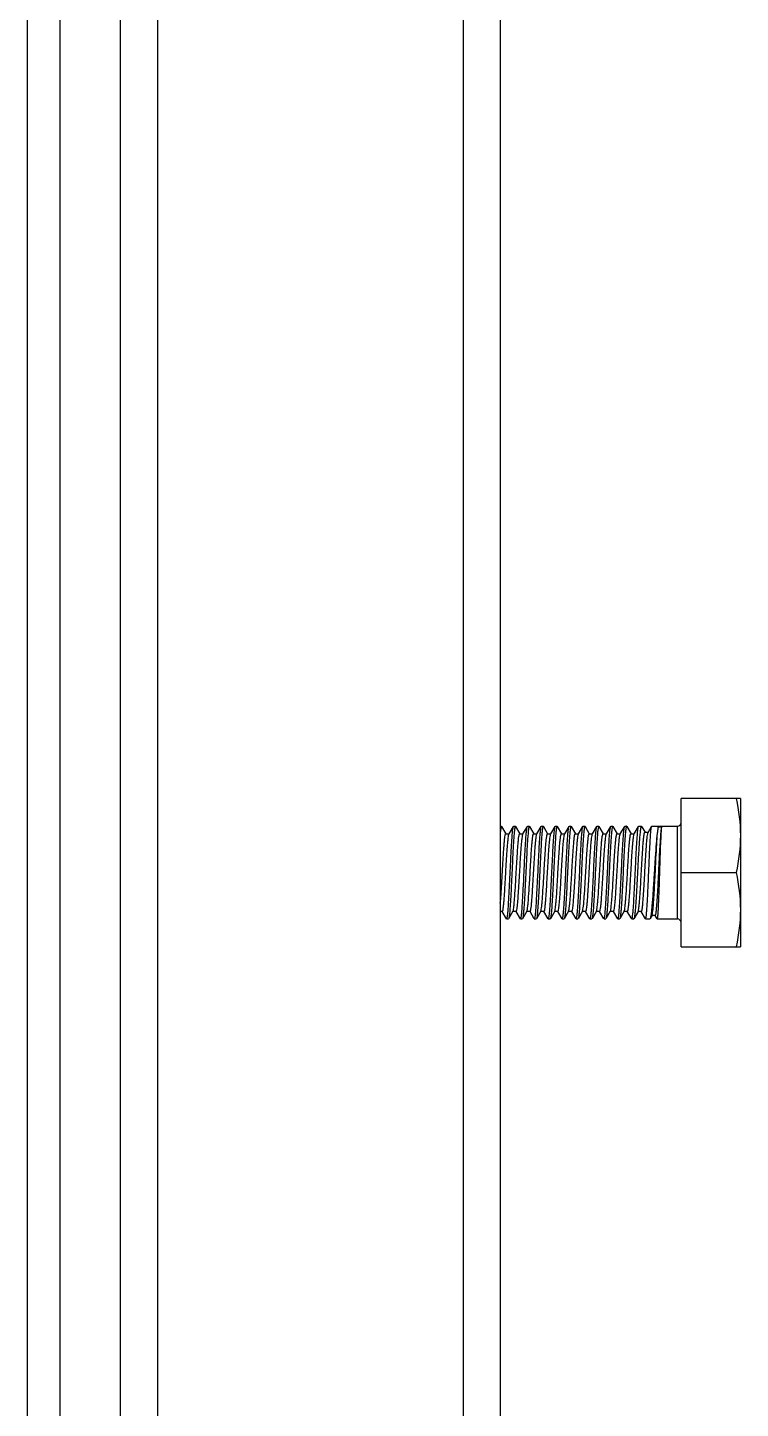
# Model space of a CAD drawing. Extents: x 4995099 to 5303443, y 4627657 to 4889583.
# Drawn here: x 5061699 to 5062485, y 4738282 to 4739805 of the extents above; entities that cross this region are included whole.
import ezdxf

# ---------------------------------------------------------------- set-up
doc = ezdxf.new("R2010")
doc.units = 0
doc.header["$LTSCALE"] = 1000
doc.header["$MEASUREMENT"] = 0
doc.layers.get('0').update_dxf_attribs({"color": 4, "linetype": 'CONTINUOUS'})

msp = doc.modelspace()

# ---------------------------------------------------------------- linework, layer by layer
for p, q in [((5061699.3, 4737302.9), (5061699.3, 4740730.5)), ((5061735.1, 4737750.5), (5061735.1, 4740579.4)), ((5061801.5, 4740388.3), (5061801.5, 4736994.7)), ((5061842.4, 4740388.3), (5061842.4, 4736994.7)), ((5062179.7, 4740388.3), (5062179.7, 4736994.7)), ((5062220.6, 4740388.3), (5062220.6, 4736994.7)), ((5062485.4, 4738954.7), (5062420, 4738954.7)), ((5062420, 4738791.1), (5062420, 4738954.7)), ((5062485.4, 4738954.7), (5062485.4, 4738791.1)), ((5062220.6, 4738924), (5062221.9, 4738924)), ((5062222.1, 4738923.9), (5062221.9, 4738924)), ((5062222.1, 4738923.9), (5062226.8, 4738915.8)), ((5062226.7, 4738915.8), (5062230.4, 4738915.8)), ((5062230.3, 4738915.5), (5062235.1, 4738923.9)), ((5062235.1, 4738923.9), (5062235.3, 4738924)), ((5062235.3, 4738924), (5062237.2, 4738924)), ((5062237.4, 4738923.9), (5062237.2, 4738924)), ((5062237.4, 4738923.9), (5062242.1, 4738915.8)), ((5062242, 4738915.8), (5062245.7, 4738915.8)), ((5062245.6, 4738915.5), (5062250.5, 4738923.9)), ((5062250.5, 4738923.9), (5062250.7, 4738924)), ((5062250.7, 4738924), (5062252.6, 4738924)), ((5062252.8, 4738923.9), (5062252.6, 4738924)), ((5062252.8, 4738923.9), (5062257.5, 4738915.8)), ((5062257.4, 4738915.8), (5062261.1, 4738915.8)), ((5062260.9, 4738915.5), (5062265.8, 4738923.9)), ((5062265.8, 4738923.9), (5062266, 4738924)), ((5062266, 4738924), (5062267.9, 4738924)), ((5062268.1, 4738923.9), (5062267.9, 4738924)), ((5062268.1, 4738923.9), (5062272.8, 4738915.8)), ((5062272.7, 4738915.8), (5062276.4, 4738915.8)), ((5062276.3, 4738915.5), (5062281.1, 4738923.9)), ((5062281.1, 4738923.9), (5062281.3, 4738924)), ((5062281.3, 4738924), (5062283.2, 4738924)), ((5062283.4, 4738923.9), (5062283.2, 4738924)), ((5062283.4, 4738923.9), (5062288.1, 4738915.8)), ((5062288, 4738915.8), (5062291.7, 4738915.8)), ((5062291.6, 4738915.5), (5062296.5, 4738923.9)), ((5062296.5, 4738923.9), (5062296.7, 4738924)), ((5062296.7, 4738924), (5062298.6, 4738924)), ((5062298.8, 4738923.9), (5062303.5, 4738915.8)), ((5062303.4, 4738915.8), (5062307.1, 4738915.8)), ((5062306.9, 4738915.5), (5062311.8, 4738923.9)), ((5062311.8, 4738923.9), (5062312, 4738924)), ((5062312, 4738924), (5062313.9, 4738924)), ((5062314.1, 4738923.9), (5062313.9, 4738924)), ((5062314.1, 4738923.9), (5062318.8, 4738915.8)), ((5062318.7, 4738915.8), (5062322.4, 4738915.8)), ((5062322.3, 4738915.5), (5062327.1, 4738923.9)), ((5062327.1, 4738923.9), (5062327.3, 4738924)), ((5062327.3, 4738924), (5062329.2, 4738924)), ((5062329.4, 4738923.9), (5062329.2, 4738924)), ((5062329.4, 4738923.9), (5062334.1, 4738915.8)), ((5062334, 4738915.8), (5062337.7, 4738915.8)), ((5062337.6, 4738915.5), (5062342.5, 4738923.9)), ((5062342.5, 4738923.9), (5062342.7, 4738924)), ((5062342.7, 4738924), (5062344.6, 4738924)), ((5062344.8, 4738923.9), (5062344.6, 4738924)), ((5062344.8, 4738923.9), (5062349.5, 4738915.8)), ((5062349.4, 4738915.8), (5062353.1, 4738915.8)), ((5062352.9, 4738915.5), (5062357.8, 4738923.9)), ((5062357.8, 4738923.9), (5062358, 4738924)), ((5062358, 4738924), (5062359.9, 4738924)), ((5062360.1, 4738923.9), (5062364.8, 4738915.8)), ((5062364.7, 4738915.8), (5062368.4, 4738915.8)), ((5062368.3, 4738915.5), (5062373.1, 4738923.9)), ((5062373.1, 4738923.9), (5062373.3, 4738924)), ((5062373.3, 4738924), (5062376.2, 4738924)), ((5062376.5, 4738923.8), (5062376.2, 4738924)), ((5062376.5, 4738923.8), (5062380.2, 4738917.5)), ((5062380.1, 4738917.5), (5062383.8, 4738917.5)), ((5062383.7, 4738917.3), (5062387.5, 4738923.9)), ((5062387.5, 4738923.9), (5062387.7, 4738924)), ((5062387.7, 4738924), (5062415.9, 4738924)), ((5062398.7, 4738922.9), (5062394.8, 4738922.9)), ((5062415.9, 4738821.8), (5062415.9, 4738924)), ((5062420, 4738872.9), (5062480.8, 4738872.9)), ((5062222.9, 4738830.1), (5062220.6, 4738830.1)), ((5062227.5, 4738822), (5062222.7, 4738830.1)), ((5062227.5, 4738822), (5062227.7, 4738821.8)), ((5062227.7, 4738821.8), (5062229.6, 4738821.8)), ((5062229.8, 4738822), (5062229.6, 4738821.8)), ((5062234.6, 4738830.3), (5062229.8, 4738822)), ((5062238.2, 4738830.1), (5062234.5, 4738830.1)), ((5062234.6, 4738830.3), (5062234.7, 4738830.6)), ((5062242.8, 4738822), (5062238.1, 4738830.1)), ((5062242.8, 4738822), (5062243, 4738821.8)), ((5062243, 4738821.8), (5062244.9, 4738821.8)), ((5062245.1, 4738822), (5062244.9, 4738821.8)), ((5062249.9, 4738830.3), (5062245.1, 4738822)), ((5062253.5, 4738830.1), (5062249.8, 4738830.1)), ((5062249.9, 4738830.3), (5062250.1, 4738830.6)), ((5062258.1, 4738822), (5062253.4, 4738830.1)), ((5062258.1, 4738822), (5062258.3, 4738821.8)), ((5062258.3, 4738821.8), (5062260.2, 4738821.8)), ((5062260.4, 4738822), (5062260.2, 4738821.8)), ((5062265.3, 4738830.3), (5062260.4, 4738822)), ((5062268.9, 4738830.1), (5062265.1, 4738830.1)), ((5062265.3, 4738830.3), (5062265.4, 4738830.6)), ((5062273.5, 4738822), (5062268.7, 4738830.1)), ((5062273.5, 4738822), (5062273.7, 4738821.8)), ((5062273.7, 4738821.8), (5062275.6, 4738821.8)), ((5062275.8, 4738822), (5062275.6, 4738821.8)), ((5062280.6, 4738830.3), (5062275.8, 4738822)), ((5062284.2, 4738830.1), (5062280.5, 4738830.1)), ((5062280.6, 4738830.3), (5062280.7, 4738830.5)), ((5062288.8, 4738822), (5062284.1, 4738830.1)), ((5062288.8, 4738822), (5062289, 4738821.8)), ((5062289, 4738821.8), (5062290.9, 4738821.8)), ((5062291.1, 4738822), (5062290.9, 4738821.8)), ((5062295.9, 4738830.3), (5062291.1, 4738822)), ((5062299.5, 4738830.1), (5062295.8, 4738830.1)), ((5062295.9, 4738830.3), (5062296, 4738830.5)), ((5062304.1, 4738822), (5062299.4, 4738830.1)), ((5062304.1, 4738822), (5062304.3, 4738821.8)), ((5062304.3, 4738821.8), (5062306.2, 4738821.8)), ((5062306.4, 4738822), (5062306.2, 4738821.8)), ((5062311.3, 4738830.3), (5062306.4, 4738822)), ((5062314.9, 4738830.1), (5062311.1, 4738830.1)), ((5062319.5, 4738822), (5062314.7, 4738830.1)), ((5062319.5, 4738822), (5062319.7, 4738821.8)), ((5062319.7, 4738821.8), (5062321.6, 4738821.8)), ((5062326.6, 4738830.3), (5062321.8, 4738822)), ((5062330.2, 4738830.1), (5062326.5, 4738830.1)), ((5062326.6, 4738830.3), (5062326.7, 4738830.5)), ((5062334.8, 4738822), (5062330.1, 4738830.1)), ((5062335, 4738821.8), (5062336.9, 4738821.8)), ((5062337.1, 4738822), (5062336.9, 4738821.8)), ((5062341.9, 4738830.3), (5062337.1, 4738822)), ((5062345.5, 4738830.1), (5062341.8, 4738830.1)), ((5062341.9, 4738830.3), (5062342, 4738830.5)), ((5062350.1, 4738822), (5062345.4, 4738830.1)), ((5062350.1, 4738822), (5062350.3, 4738821.8)), ((5062350.3, 4738821.8), (5062352.2, 4738821.8)), ((5062352.4, 4738822), (5062352.2, 4738821.8)), ((5062357.3, 4738830.3), (5062352.4, 4738822)), ((5062360.9, 4738830.1), (5062357.1, 4738830.1)), ((5062357.3, 4738830.3), (5062357.4, 4738830.5)), ((5062365.5, 4738822), (5062360.7, 4738830.1)), ((5062365.5, 4738822), (5062365.7, 4738821.8)), ((5062365.7, 4738821.8), (5062367.7, 4738821.8)), ((5062368, 4738822), (5062367.7, 4738821.8)), ((5062372.6, 4738830), (5062368, 4738822)), ((5062376.2, 4738829.8), (5062372.5, 4738829.8)), ((5062380.6, 4738822), (5062376.1, 4738829.8)), ((5062380.6, 4738822), (5062380.8, 4738821.8)), ((5062380.8, 4738821.8), (5062385.4, 4738821.8)), ((5062385.8, 4738822.1), (5062385.4, 4738821.8)), ((5062388, 4738825.9), (5062385.8, 4738822.1)), ((5062391.6, 4738825.7), (5062387.8, 4738825.7)), ((5062393.7, 4738821.9), (5062391.5, 4738825.6)), ((5062393.7, 4738821.9), (5062393.8, 4738821.8)), ((5062393.8, 4738821.8), (5062415.9, 4738821.8)), ((5062420, 4738791.1), (5062485.4, 4738791.1))]:
    msp.add_line(p, q)
for centre, start, end in [((5062415.9, 4738928.1), 270, 0), ((5062415.9, 4738817.7), 0, 90)]:
    msp.add_arc(centre, 4.09, start, end)
for points in [[(5062480.8, 4738954.7), (5062483.6, 4738941.3), (5062485.4, 4738927.5), (5062485.4, 4738913.8)], [(5062485.4, 4738913.8), (5062485.4, 4738900.1), (5062483.6, 4738886.3), (5062480.8, 4738872.9)], [(5062480.8, 4738872.9), (5062483.6, 4738859.5), (5062485.4, 4738845.8), (5062485.4, 4738832)], [(5062485.4, 4738832), (5062485.4, 4738818.3), (5062483.6, 4738804.6), (5062480.8, 4738791.1)]]:
    msp.add_open_spline(points, degree=3)
for points, knots in [([(5062221.9, 4738924), (5062221.7, 4738924), (5062221.5, 4738923.2), (5062221.2, 4738922.1), (5062220.9, 4738919.8), (5062220.7, 4738918.2), (5062220.6, 4738917.2)], [0, 0, 0, 0, 0.077049, 0.268055, 0.577055, 1, 1, 1, 1]), ([(5062220.6, 4738839.1), (5062220.9, 4738842.3), (5062221.5, 4738849.4), (5062222.2, 4738861), (5062222.9, 4738873.7), (5062223.6, 4738886.3), (5062224.2, 4738896.3), (5062224.8, 4738903.2), (5062225.1, 4738907.5), (5062225.5, 4738910.9), (5062225.9, 4738913.5), (5062226.2, 4738914.8), (5062226.5, 4738915.8), (5062226.7, 4738915.8)], [0, 0, 0, 0, 0.125273, 0.280526, 0.451, 0.620464, 0.772784, 0.837888, 0.893492, 0.938284, 0.971239, 0.991709, 1, 1, 1, 1]), ([(5062222.9, 4738830.1), (5062223, 4738830.1), (5062223.2, 4738830.4), (5062223.5, 4738831.4), (5062223.9, 4738833.6), (5062224.3, 4738837.3), (5062224.8, 4738842.3), (5062225.2, 4738848.3), (5062225.7, 4738855.3), (5062226.1, 4738862.9), (5062226.7, 4738873.5), (5062227.3, 4738884), (5062227.9, 4738894), (5062228.4, 4738900.6), (5062228.8, 4738906.1), (5062229.3, 4738910.5), (5062229.7, 4738913.5), (5062230, 4738915.1), (5062230.3, 4738915.5)], [0, 0, 0, 0, 0.003516, 0.010771, 0.037949, 0.081609, 0.140308, 0.211978, 0.294061, 0.383613, 0.477416, 0.664254, 0.750571, 0.827952, 0.893624, 0.945254, 0.981055, 1, 1, 1, 1]), ([(5062231.5, 4738872.9), (5062231.8, 4738879.1), (5062232.2, 4738888.1), (5062232.8, 4738899.7), (5062233.3, 4738907.2), (5062233.7, 4738913.4), (5062234.1, 4738918.3), (5062234.6, 4738921.6), (5062234.8, 4738923.4), (5062235.1, 4738923.9)], [0, 0, 0, 0, 0.364023, 0.530311, 0.678342, 0.803036, 0.90014, 0.966414, 1, 1, 1, 1]), ([(5062237.2, 4738924), (5062237.1, 4738924), (5062236.9, 4738923.6), (5062236.7, 4738922.9), (5062236.5, 4738921.7), (5062236.1, 4738919.1), (5062235.7, 4738914.9), (5062235.3, 4738908.6), (5062234.8, 4738901), (5062234.3, 4738892.2), (5062233.9, 4738882.8), (5062233.6, 4738876.2), (5062233.4, 4738872.9)], [0, 0, 0, 0, 0.006679, 0.021742, 0.04591, 0.079126, 0.171519, 0.295578, 0.446611, 0.618856, 0.8057, 1, 1, 1, 1]), ([(5062234.7, 4738830.6), (5062235, 4738831.2), (5062235.3, 4738833), (5062235.7, 4738836.3), (5062236.1, 4738840.8), (5062236.8, 4738849), (5062237.5, 4738860.9), (5062238.2, 4738873.5), (5062238.8, 4738883.9), (5062239.3, 4738891.3), (5062239.7, 4738898.1), (5062240.2, 4738904), (5062240.6, 4738908.8), (5062241, 4738912.3), (5062241.4, 4738914.5), (5062241.7, 4738915.5), (5062241.9, 4738915.8), (5062242, 4738915.8)], [0, 0, 0, 0, 0.023139, 0.062463, 0.116774, 0.184236, 0.348936, 0.533941, 0.62611, 0.713772, 0.793885, 0.863675, 0.920735, 0.963127, 0.989505, 0.996557, 1, 1, 1, 1]), ([(5062238.2, 4738830.1), (5062238.3, 4738830.1), (5062238.5, 4738830.4), (5062238.8, 4738831.4), (5062239.2, 4738833.6), (5062239.6, 4738837.3), (5062240.1, 4738842.3), (5062240.5, 4738848.3), (5062241, 4738855.3), (5062241.4, 4738862.9), (5062242.1, 4738873.5), (5062242.6, 4738884), (5062243.3, 4738894), (5062243.7, 4738900.6), (5062244.2, 4738906.1), (5062244.6, 4738910.5), (5062245.1, 4738913.5), (5062245.3, 4738915.1), (5062245.6, 4738915.5)], [0, 0, 0, 0, 0.003516, 0.010771, 0.037949, 0.081609, 0.140308, 0.211978, 0.294061, 0.383613, 0.477416, 0.664254, 0.750571, 0.827952, 0.893624, 0.945254, 0.981055, 1, 1, 1, 1]), ([(5062246.8, 4738872.9), (5062247.1, 4738879.1), (5062247.5, 4738888.1), (5062248.2, 4738899.7), (5062248.6, 4738907.2), (5062249, 4738913.4), (5062249.4, 4738918.3), (5062249.9, 4738921.6), (5062250.2, 4738923.4), (5062250.5, 4738923.9)], [0, 0, 0, 0, 0.364021, 0.530313, 0.678345, 0.803036, 0.900138, 0.966413, 1, 1, 1, 1]), ([(5062252.6, 4738924), (5062252.5, 4738924), (5062252.2, 4738923.6), (5062252.1, 4738922.9), (5062251.8, 4738921.7), (5062251.5, 4738919.2), (5062251.1, 4738914.9), (5062250.6, 4738908.6), (5062250.1, 4738901), (5062249.7, 4738892.2), (5062249.2, 4738882.8), (5062248.9, 4738876.2), (5062248.7, 4738872.9)], [0, 0, 0, 0, 0.006669, 0.021718, 0.045876, 0.079084, 0.171468, 0.295521, 0.446556, 0.618814, 0.805682, 1, 1, 1, 1]), ([(5062250.1, 4738830.6), (5062250.3, 4738831.2), (5062250.6, 4738832.9), (5062251, 4738836.2), (5062251.5, 4738840.8), (5062252.1, 4738849), (5062252.8, 4738860.9), (5062253.6, 4738873.5), (5062254.1, 4738883.9), (5062254.6, 4738891.3), (5062255, 4738898.1), (5062255.5, 4738903.9), (5062255.9, 4738908.8), (5062256.3, 4738912.3), (5062256.7, 4738914.5), (5062257, 4738915.5), (5062257.3, 4738915.8), (5062257.4, 4738915.8)], [0, 0, 0, 0, 0.023, 0.06221, 0.116433, 0.183837, 0.348506, 0.533571, 0.625793, 0.713517, 0.793694, 0.863545, 0.920659, 0.963092, 0.989496, 0.996554, 1, 1, 1, 1]), ([(5062253.5, 4738830.1), (5062253.6, 4738830.1), (5062253.8, 4738830.4), (5062254.1, 4738831.4), (5062254.6, 4738833.6), (5062255, 4738837.3), (5062255.4, 4738842.3), (5062255.9, 4738848.3), (5062256.3, 4738855.3), (5062256.8, 4738862.9), (5062257.4, 4738873.5), (5062258, 4738884), (5062258.6, 4738894), (5062259.1, 4738900.6), (5062259.5, 4738906.1), (5062259.9, 4738910.5), (5062260.4, 4738913.5), (5062260.7, 4738915.1), (5062260.9, 4738915.5)], [0, 0, 0, 0, 0.003516, 0.010771, 0.037949, 0.081609, 0.140308, 0.211978, 0.294061, 0.383613, 0.477416, 0.664254, 0.750571, 0.827952, 0.893624, 0.945254, 0.981055, 1, 1, 1, 1]), ([(5062262.2, 4738872.9), (5062262.5, 4738879.1), (5062262.9, 4738888.1), (5062263.5, 4738899.7), (5062263.9, 4738907.2), (5062264.4, 4738913.4), (5062264.8, 4738918.3), (5062265.3, 4738921.6), (5062265.5, 4738923.4), (5062265.8, 4738923.9)], [0, 0, 0, 0, 0.364026, 0.530319, 0.678348, 0.803035, 0.900137, 0.966414, 1, 1, 1, 1]), ([(5062267.9, 4738924), (5062267.8, 4738924), (5062267.6, 4738923.6), (5062267.4, 4738922.9), (5062267.1, 4738921.7), (5062266.8, 4738919.1), (5062266.4, 4738914.9), (5062265.9, 4738908.6), (5062265.5, 4738901), (5062265, 4738892.2), (5062264.5, 4738882.8), (5062264.2, 4738876.2), (5062264.1, 4738872.9)], [0, 0, 0, 0, 0.00669, 0.021765, 0.045943, 0.079167, 0.171572, 0.295635, 0.446661, 0.618889, 0.805716, 1, 1, 1, 1]), ([(5062265.4, 4738830.6), (5062265.6, 4738831.2), (5062265.9, 4738832.9), (5062266.4, 4738836.2), (5062266.8, 4738840.8), (5062267.4, 4738848.9), (5062268.2, 4738860.8), (5062268.9, 4738873.4), (5062269.5, 4738883.8), (5062269.9, 4738891.2), (5062270.4, 4738898), (5062270.8, 4738903.9), (5062271.3, 4738908.8), (5062271.7, 4738912.3), (5062272.1, 4738914.5), (5062272.4, 4738915.5), (5062272.6, 4738915.8), (5062272.7, 4738915.8)], [0, 0, 0, 0, 0.022862, 0.061956, 0.116091, 0.183437, 0.348074, 0.5332, 0.625476, 0.713261, 0.793503, 0.863416, 0.920583, 0.963057, 0.989487, 0.996552, 1, 1, 1, 1]), ([(5062268.9, 4738830.1), (5062269, 4738830.1), (5062269.2, 4738830.4), (5062269.5, 4738831.4), (5062269.9, 4738833.6), (5062270.3, 4738837.3), (5062270.8, 4738842.3), (5062271.2, 4738848.3), (5062271.7, 4738855.3), (5062272.1, 4738862.9), (5062272.7, 4738873.5), (5062273.3, 4738884), (5062273.9, 4738894), (5062274.4, 4738900.6), (5062274.8, 4738906.1), (5062275.3, 4738910.5), (5062275.7, 4738913.5), (5062276, 4738915.1), (5062276.3, 4738915.5)], [0, 0, 0, 0, 0.003516, 0.010771, 0.037949, 0.081609, 0.140308, 0.211978, 0.294061, 0.383613, 0.477416, 0.664254, 0.750571, 0.827952, 0.893624, 0.945254, 0.981055, 1, 1, 1, 1]), ([(5062277.5, 4738872.9), (5062277.8, 4738879.1), (5062278.2, 4738888.1), (5062278.8, 4738899.7), (5062279.3, 4738907.2), (5062279.7, 4738913.4), (5062280.1, 4738918.3), (5062280.6, 4738921.6), (5062280.8, 4738923.4), (5062281.1, 4738923.9)], [0, 0, 0, 0, 0.364024, 0.530311, 0.678342, 0.803035, 0.900139, 0.966414, 1, 1, 1, 1]), ([(5062283.2, 4738924), (5062283.1, 4738924), (5062282.9, 4738923.6), (5062282.7, 4738922.9), (5062282.5, 4738921.7), (5062282.1, 4738919.1), (5062281.7, 4738914.9), (5062281.3, 4738908.6), (5062280.8, 4738901), (5062280.3, 4738892.2), (5062279.9, 4738882.8), (5062279.6, 4738876.2), (5062279.4, 4738872.9)], [0, 0, 0, 0, 0.006677, 0.021735, 0.045901, 0.079116, 0.171512, 0.295573, 0.4466, 0.618843, 0.805694, 1, 1, 1, 1]), ([(5062280.7, 4738830.5), (5062280.9, 4738831.1), (5062281.3, 4738832.9), (5062281.7, 4738836.2), (5062282.1, 4738840.7), (5062282.8, 4738848.9), (5062283.5, 4738860.8), (5062284.2, 4738873.4), (5062284.8, 4738883.8), (5062285.3, 4738891.2), (5062285.7, 4738898), (5062286.1, 4738903.9), (5062286.6, 4738908.8), (5062287, 4738912.3), (5062287.4, 4738914.5), (5062287.7, 4738915.5), (5062287.9, 4738915.8), (5062288, 4738915.8)], [0, 0, 0, 0, 0.022723, 0.061701, 0.115749, 0.183037, 0.347642, 0.532829, 0.625158, 0.713005, 0.793312, 0.863286, 0.920506, 0.963022, 0.989478, 0.99655, 1, 1, 1, 1]), ([(5062284.2, 4738830.1), (5062284.3, 4738830.1), (5062284.5, 4738830.4), (5062284.8, 4738831.4), (5062285.2, 4738833.6), (5062285.6, 4738837.3), (5062286.1, 4738842.3), (5062286.5, 4738848.3), (5062287, 4738855.3), (5062287.4, 4738862.9), (5062288.1, 4738873.5), (5062288.6, 4738884), (5062289.3, 4738894), (5062289.7, 4738900.6), (5062290.2, 4738906.1), (5062290.6, 4738910.5), (5062291.1, 4738913.5), (5062291.3, 4738915.1), (5062291.6, 4738915.5)], [0, 0, 0, 0, 0.003516, 0.010771, 0.037949, 0.081609, 0.140308, 0.211978, 0.294061, 0.383613, 0.477416, 0.664254, 0.750571, 0.827952, 0.893624, 0.945254, 0.981055, 1, 1, 1, 1]), ([(5062292.8, 4738872.9), (5062293.1, 4738879.1), (5062293.5, 4738888.1), (5062294.2, 4738899.7), (5062294.6, 4738907.2), (5062295, 4738913.4), (5062295.4, 4738918.3), (5062295.9, 4738921.6), (5062296.2, 4738923.4), (5062296.5, 4738923.9)], [0, 0, 0, 0, 0.364026, 0.530313, 0.678337, 0.803029, 0.900137, 0.966414, 1, 1, 1, 1]), ([(5062298.6, 4738924), (5062298.5, 4738924), (5062298.2, 4738923.6), (5062298.1, 4738922.9), (5062297.8, 4738921.7), (5062297.5, 4738919.1), (5062297.1, 4738914.9), (5062296.6, 4738908.6), (5062296.1, 4738901), (5062295.7, 4738892.2), (5062295.2, 4738882.8), (5062294.9, 4738876.2), (5062294.7, 4738872.9)], [0, 0, 0, 0, 0.006697, 0.021777, 0.045962, 0.079191, 0.171605, 0.29567, 0.44669, 0.618909, 0.805726, 1, 1, 1, 1]), ([(5062296, 4738830.5), (5062296.3, 4738831.1), (5062296.6, 4738832.9), (5062297, 4738836.1), (5062297.5, 4738840.7), (5062298.1, 4738848.8), (5062298.8, 4738860.7), (5062299.5, 4738873.3), (5062300.1, 4738883.8), (5062300.6, 4738891.2), (5062301, 4738898), (5062301.5, 4738903.9), (5062301.9, 4738908.8), (5062302.3, 4738912.3), (5062302.7, 4738914.5), (5062303, 4738915.5), (5062303.3, 4738915.8), (5062303.4, 4738915.8)], [0, 0, 0, 0, 0.022584, 0.061447, 0.115407, 0.182636, 0.34721, 0.532457, 0.62484, 0.712749, 0.79312, 0.863155, 0.920429, 0.962986, 0.989469, 0.996548, 1, 1, 1, 1]), ([(5062298.8, 4738923.9), (5062298.7, 4738923.9), (5062298.7, 4738924), (5062298.6, 4738924), (5062298.6, 4738924)], [0, 0, 0, 0, 0.600612, 1, 1, 1, 1]), ([(5062299.5, 4738830.1), (5062299.6, 4738830.1), (5062299.8, 4738830.4), (5062300.1, 4738831.4), (5062300.6, 4738833.6), (5062301, 4738837.3), (5062301.4, 4738842.3), (5062301.9, 4738848.3), (5062302.3, 4738855.3), (5062302.8, 4738862.9), (5062303.4, 4738873.5), (5062304, 4738884), (5062304.6, 4738894), (5062305.1, 4738900.6), (5062305.5, 4738906.1), (5062305.9, 4738910.5), (5062306.4, 4738913.5), (5062306.7, 4738915.1), (5062306.9, 4738915.5)], [0, 0, 0, 0, 0.003516, 0.010772, 0.037949, 0.081609, 0.140308, 0.211978, 0.294061, 0.383612, 0.477416, 0.664254, 0.750571, 0.827952, 0.893624, 0.945254, 0.981055, 1, 1, 1, 1]), ([(5062308.2, 4738872.9), (5062308.4, 4738879.1), (5062308.9, 4738888.1), (5062309.5, 4738899.7), (5062309.9, 4738907.2), (5062310.4, 4738913.4), (5062310.8, 4738918.3), (5062311.2, 4738921.6), (5062311.5, 4738923.4), (5062311.8, 4738923.9)], [0, 0, 0, 0, 0.364026, 0.530312, 0.67834, 0.803034, 0.90014, 0.966415, 1, 1, 1, 1]), ([(5062313.9, 4738924), (5062313.8, 4738924), (5062313.6, 4738923.6), (5062313.4, 4738922.9), (5062313.1, 4738921.7), (5062312.8, 4738919.1), (5062312.4, 4738914.9), (5062311.9, 4738908.6), (5062311.5, 4738901), (5062311, 4738892.2), (5062310.5, 4738882.8), (5062310.2, 4738876.2), (5062310.1, 4738872.9)], [0, 0, 0, 0, 0.006686, 0.021757, 0.045931, 0.079152, 0.171553, 0.295615, 0.446644, 0.618879, 0.805711, 1, 1, 1, 1]), ([(5062311.4, 4738830.5), (5062311.6, 4738831.1), (5062311.9, 4738832.9), (5062312.4, 4738836.1), (5062312.8, 4738840.7), (5062313.4, 4738848.8), (5062314.2, 4738860.7), (5062314.9, 4738873.3), (5062315.5, 4738883.7), (5062315.9, 4738891.2), (5062316.4, 4738898), (5062316.8, 4738903.9), (5062317.3, 4738908.7), (5062317.7, 4738912.3), (5062318.1, 4738914.5), (5062318.4, 4738915.5), (5062318.6, 4738915.8), (5062318.7, 4738915.8)], [0, 0, 0, 0, 0.022445, 0.061192, 0.115065, 0.182235, 0.346776, 0.532084, 0.624521, 0.712492, 0.792928, 0.863025, 0.920353, 0.962951, 0.98946, 0.996545, 1, 1, 1, 1]), ([(5062314.9, 4738830.1), (5062315, 4738830.1), (5062315.2, 4738830.4), (5062315.5, 4738831.4), (5062315.9, 4738833.6), (5062316.3, 4738837.3), (5062316.8, 4738842.3), (5062317.2, 4738848.3), (5062317.7, 4738855.3), (5062318.1, 4738862.9), (5062318.7, 4738873.5), (5062319.3, 4738884), (5062319.9, 4738894), (5062320.4, 4738900.6), (5062320.8, 4738906.1), (5062321.3, 4738910.5), (5062321.7, 4738913.5), (5062322, 4738915.1), (5062322.3, 4738915.5)], [0, 0, 0, 0, 0.003516, 0.010772, 0.037949, 0.081609, 0.140308, 0.211978, 0.294061, 0.383612, 0.477416, 0.664253, 0.750571, 0.827952, 0.893624, 0.945254, 0.981055, 1, 1, 1, 1]), ([(5062323.5, 4738872.9), (5062323.8, 4738879.1), (5062324.2, 4738888.1), (5062324.8, 4738899.7), (5062325.3, 4738907.2), (5062325.7, 4738913.4), (5062326.1, 4738918.3), (5062326.6, 4738921.6), (5062326.8, 4738923.4), (5062327.1, 4738923.9)], [0, 0, 0, 0, 0.364021, 0.530311, 0.678343, 0.803036, 0.90014, 0.966414, 1, 1, 1, 1]), ([(5062329.2, 4738924), (5062329.1, 4738924), (5062328.9, 4738923.6), (5062328.7, 4738922.9), (5062328.5, 4738921.7), (5062328.1, 4738919.1), (5062327.7, 4738914.9), (5062327.3, 4738908.6), (5062326.8, 4738901), (5062326.3, 4738892.2), (5062325.9, 4738882.8), (5062325.6, 4738876.2), (5062325.4, 4738872.9)], [0, 0, 0, 0, 0.006676, 0.021736, 0.045901, 0.079115, 0.171505, 0.295563, 0.446596, 0.618846, 0.805696, 1, 1, 1, 1]), ([(5062326.7, 4738830.5), (5062326.9, 4738831.1), (5062327.2, 4738832.8), (5062327.7, 4738836.1), (5062328.1, 4738840.6), (5062328.8, 4738848.7), (5062329.5, 4738860.6), (5062330.2, 4738873.3), (5062330.8, 4738883.7), (5062331.3, 4738891.1), (5062331.7, 4738898), (5062332.1, 4738903.9), (5062332.6, 4738908.7), (5062333, 4738912.3), (5062333.4, 4738914.5), (5062333.7, 4738915.5), (5062333.9, 4738915.8), (5062334, 4738915.8)], [0, 0, 0, 0, 0.022306, 0.060937, 0.114721, 0.181834, 0.346342, 0.531711, 0.624202, 0.712235, 0.792736, 0.862894, 0.920276, 0.962916, 0.98945, 0.996543, 1, 1, 1, 1]), ([(5062330.2, 4738830.1), (5062330.3, 4738830.1), (5062330.5, 4738830.4), (5062330.8, 4738831.4), (5062331.2, 4738833.6), (5062331.6, 4738837.3), (5062332.1, 4738842.3), (5062332.5, 4738848.3), (5062333, 4738855.3), (5062333.4, 4738862.9), (5062334.1, 4738873.5), (5062334.6, 4738884), (5062335.3, 4738894), (5062335.7, 4738900.6), (5062336.2, 4738906.1), (5062336.6, 4738910.5), (5062337.1, 4738913.5), (5062337.3, 4738915.1), (5062337.6, 4738915.5)], [0, 0, 0, 0, 0.003515, 0.010772, 0.037949, 0.081609, 0.140308, 0.211978, 0.294061, 0.383612, 0.477415, 0.664253, 0.750571, 0.827952, 0.893624, 0.945254, 0.981055, 1, 1, 1, 1]), ([(5062338.8, 4738872.9), (5062339.1, 4738879.1), (5062339.5, 4738888.1), (5062340.2, 4738899.7), (5062340.6, 4738907.2), (5062341, 4738913.4), (5062341.4, 4738918.3), (5062341.9, 4738921.6), (5062342.2, 4738923.4), (5062342.5, 4738923.9)], [0, 0, 0, 0, 0.364021, 0.530314, 0.678346, 0.803036, 0.900137, 0.966413, 1, 1, 1, 1]), ([(5062344.6, 4738924), (5062344.5, 4738924), (5062344.2, 4738923.6), (5062344.1, 4738922.9), (5062343.8, 4738921.7), (5062343.5, 4738919.2), (5062343.1, 4738914.9), (5062342.6, 4738908.6), (5062342.1, 4738901), (5062341.7, 4738892.2), (5062341.2, 4738882.8), (5062340.9, 4738876.2), (5062340.7, 4738872.9)], [0, 0, 0, 0, 0.006669, 0.021718, 0.045876, 0.079084, 0.171468, 0.295522, 0.446557, 0.618815, 0.805682, 1, 1, 1, 1]), ([(5062342, 4738830.5), (5062342.3, 4738831.1), (5062342.6, 4738832.8), (5062343, 4738836), (5062343.4, 4738840.6), (5062344.1, 4738848.7), (5062344.8, 4738860.6), (5062345.5, 4738873.2), (5062346.1, 4738883.7), (5062346.6, 4738891.1), (5062347, 4738897.9), (5062347.5, 4738903.9), (5062347.9, 4738908.7), (5062348.3, 4738912.3), (5062348.7, 4738914.5), (5062349, 4738915.5), (5062349.3, 4738915.8), (5062349.4, 4738915.8)], [0, 0, 0, 0, 0.022167, 0.060682, 0.114378, 0.181432, 0.345908, 0.531337, 0.623882, 0.711978, 0.792543, 0.862763, 0.920199, 0.962881, 0.989441, 0.996541, 1, 1, 1, 1]), ([(5062345.5, 4738830.1), (5062345.6, 4738830.1), (5062345.8, 4738830.4), (5062346.1, 4738831.4), (5062346.6, 4738833.6), (5062347, 4738837.3), (5062347.4, 4738842.3), (5062347.9, 4738848.3), (5062348.3, 4738855.3), (5062348.8, 4738862.9), (5062349.4, 4738873.5), (5062350, 4738884), (5062350.6, 4738894), (5062351.1, 4738900.6), (5062351.5, 4738906.1), (5062351.9, 4738910.5), (5062352.4, 4738913.5), (5062352.7, 4738915.1), (5062352.9, 4738915.5)], [0, 0, 0, 0, 0.003515, 0.010772, 0.037949, 0.081609, 0.140308, 0.211978, 0.294061, 0.383612, 0.477415, 0.664253, 0.750571, 0.827952, 0.893624, 0.945254, 0.981055, 1, 1, 1, 1]), ([(5062354.2, 4738872.9), (5062354.4, 4738879.1), (5062354.9, 4738888.1), (5062355.5, 4738899.7), (5062355.9, 4738907.2), (5062356.4, 4738913.4), (5062356.8, 4738918.3), (5062357.2, 4738921.6), (5062357.5, 4738923.4), (5062357.8, 4738923.9)], [0, 0, 0, 0, 0.364026, 0.530319, 0.678348, 0.803035, 0.900137, 0.966414, 1, 1, 1, 1]), ([(5062359.9, 4738924), (5062359.8, 4738924), (5062359.6, 4738923.6), (5062359.4, 4738922.9), (5062359.1, 4738921.7), (5062358.8, 4738919.1), (5062358.4, 4738914.9), (5062357.9, 4738908.6), (5062357.5, 4738901), (5062357, 4738892.2), (5062356.5, 4738882.8), (5062356.2, 4738876.2), (5062356.1, 4738872.9)], [0, 0, 0, 0, 0.006688, 0.021753, 0.045929, 0.079148, 0.171548, 0.29561, 0.446639, 0.618873, 0.805706, 1, 1, 1, 1]), ([(5062357.4, 4738830.5), (5062357.6, 4738831.1), (5062357.9, 4738832.8), (5062358.3, 4738836), (5062358.8, 4738840.5), (5062359.4, 4738848.7), (5062360.2, 4738860.6), (5062360.9, 4738873.2), (5062361.5, 4738883.6), (5062361.9, 4738891.1), (5062362.4, 4738897.9), (5062362.8, 4738903.9), (5062363.3, 4738908.7), (5062363.7, 4738912.3), (5062364.1, 4738914.5), (5062364.4, 4738915.5), (5062364.6, 4738915.8), (5062364.7, 4738915.8)], [0, 0, 0, 0, 0.022028, 0.060426, 0.114034, 0.181029, 0.345472, 0.530963, 0.623561, 0.71172, 0.79235, 0.862632, 0.920122, 0.962845, 0.989432, 0.996538, 1, 1, 1, 1]), ([(5062360.1, 4738923.9), (5062360.1, 4738923.9), (5062360, 4738924), (5062359.9, 4738924), (5062359.9, 4738924)], [0, 0, 0, 0, 0.600476, 1, 1, 1, 1]), ([(5062360.9, 4738830.1), (5062361, 4738830.1), (5062361.2, 4738830.4), (5062361.5, 4738831.4), (5062361.9, 4738833.6), (5062362.3, 4738837.3), (5062362.8, 4738842.3), (5062363.2, 4738848.3), (5062363.7, 4738855.3), (5062364.1, 4738862.9), (5062364.7, 4738873.5), (5062365.3, 4738884), (5062365.9, 4738894), (5062366.4, 4738900.6), (5062366.8, 4738906.1), (5062367.3, 4738910.5), (5062367.7, 4738913.5), (5062368, 4738915.1), (5062368.3, 4738915.5)], [0, 0, 0, 0, 0.003515, 0.010772, 0.037949, 0.081609, 0.140308, 0.211978, 0.294061, 0.383612, 0.477415, 0.664253, 0.750571, 0.827952, 0.893624, 0.945254, 0.981055, 1, 1, 1, 1]), ([(5062369.5, 4738872.9), (5062369.8, 4738879.1), (5062370.2, 4738888.1), (5062370.8, 4738899.7), (5062371.3, 4738907.2), (5062371.7, 4738913.4), (5062372.1, 4738918.3), (5062372.6, 4738921.6), (5062372.8, 4738923.4), (5062373.1, 4738923.9)], [0, 0, 0, 0, 0.364024, 0.530312, 0.678343, 0.803036, 0.90014, 0.966414, 1, 1, 1, 1]), ([(5062376.2, 4738924), (5062376.1, 4738924), (5062375.8, 4738923.6), (5062375.6, 4738922.9), (5062375.3, 4738921.7), (5062375, 4738919.1), (5062374.5, 4738914.9), (5062374, 4738908.6), (5062373.5, 4738901), (5062372.9, 4738892.2), (5062372.4, 4738882.8), (5062372.1, 4738876.2), (5062371.9, 4738872.9)], [0, 0, 0, 0, 0.007187, 0.022465, 0.046744, 0.080015, 0.172417, 0.296393, 0.447275, 0.619318, 0.805937, 1, 1, 1, 1]), ([(5062372.6, 4738830), (5062372.9, 4738830.5), (5062373.2, 4738832.1), (5062373.6, 4738835.2), (5062374.1, 4738839.7), (5062374.5, 4738845.5), (5062375, 4738852.2), (5062375.6, 4738862.5), (5062376.2, 4738873.3), (5062376.8, 4738884.1), (5062377.3, 4738891.9), (5062377.7, 4738899), (5062378.2, 4738905.1), (5062378.6, 4738910.2), (5062379, 4738913.9), (5062379.4, 4738916.2), (5062379.7, 4738917.2), (5062380, 4738917.5), (5062380.1, 4738917.5)], [0, 0, 0, 0, 0.019036, 0.055162, 0.107284, 0.173532, 0.25149, 0.338305, 0.525651, 0.619397, 0.708683, 0.790327, 0.861445, 0.919555, 0.962678, 0.989457, 0.996584, 1, 1, 1, 1]), ([(5062376.2, 4738829.8), (5062376.3, 4738829.8), (5062376.5, 4738830.1), (5062376.8, 4738831.1), (5062377.3, 4738833.5), (5062377.7, 4738837.3), (5062378.1, 4738842.4), (5062378.6, 4738848.7), (5062379, 4738855.9), (5062379.5, 4738863.7), (5062380.1, 4738874.5), (5062380.7, 4738885.3), (5062381.3, 4738895.5), (5062381.8, 4738902.2), (5062382.2, 4738907.8), (5062382.6, 4738912.2), (5062383.1, 4738915.2), (5062383.4, 4738916.8), (5062383.7, 4738917.3)], [0, 0, 0, 0, 0.003526, 0.010871, 0.03842, 0.082642, 0.142013, 0.214376, 0.297085, 0.387117, 0.481196, 0.667858, 0.753739, 0.830507, 0.895467, 0.946372, 0.98153, 1, 1, 1, 1]), ([(5062384.3, 4738872.9), (5062384.6, 4738879.2), (5062385, 4738888.3), (5062385.5, 4738899.9), (5062385.9, 4738907.4), (5062386.3, 4738913.7), (5062386.6, 4738918.5), (5062387.1, 4738921.8), (5062387.2, 4738923.4), (5062387.5, 4738923.9)], [0, 0, 0, 0, 0.366748, 0.534004, 0.682559, 0.80722, 0.903651, 0.968552, 1, 1, 1, 1]), ([(5062388, 4738825.9), (5062388.2, 4738826.3), (5062388.5, 4738827.9), (5062388.9, 4738830.9), (5062389.3, 4738835.3), (5062389.8, 4738841), (5062390.2, 4738847.6), (5062390.8, 4738858), (5062391.5, 4738871.8), (5062392.3, 4738888.2), (5062393, 4738903), (5062393.9, 4738914.3), (5062394.4, 4738920.6), (5062394.8, 4738922.9)], [0, 0, 0, 0, 0.016498, 0.048153, 0.094091, 0.152829, 0.222461, 0.300749, 0.473185, 0.64885, 0.806645, 0.928205, 1, 1, 1, 1]), ([(5062394.8, 4738922.9), (5062394.6, 4738922), (5062394.2, 4738919.9), (5062393.3, 4738913.9), (5062392.4, 4738903.8), (5062391.4, 4738889.3), (5062390.7, 4738878.6), (5062390.4, 4738872.9)], [0, 0, 0, 0, 0.052104, 0.130854, 0.359409, 0.660459, 1, 1, 1, 1]), ([(5062391.6, 4738825.7), (5062391.7, 4738825.7), (5062391.9, 4738826), (5062392.1, 4738826.6), (5062392.3, 4738827.7), (5062392.6, 4738829.8), (5062393, 4738833.4), (5062393.4, 4738838.8), (5062393.9, 4738845.3), (5062394.3, 4738852.8), (5062394.8, 4738861), (5062395.3, 4738872.6), (5062396, 4738886.7), (5062396.8, 4738902.1), (5062397.7, 4738913.9), (5062398.2, 4738920.5), (5062398.7, 4738922.9)], [0, 0, 0, 0, 0.003181, 0.009997, 0.020842, 0.035708, 0.077022, 0.132568, 0.200428, 0.278278, 0.363482, 0.453195, 0.634322, 0.798504, 0.925407, 1, 1, 1, 1]), ([(5062396.5, 4738872.9), (5062396.7, 4738878.6), (5062397, 4738889.3), (5062397.5, 4738903.8), (5062398.1, 4738914.7), (5062398.4, 4738920.7), (5062398.7, 4738922.9)], [0, 0, 0, 0, 0.340216, 0.641739, 0.870295, 1, 1, 1, 1]), ([(5062227.7, 4738821.8), (5062227.8, 4738821.8), (5062228, 4738822.2), (5062228.2, 4738822.9), (5062228.4, 4738824.2), (5062228.8, 4738826.7), (5062229.2, 4738831), (5062229.6, 4738837.2), (5062230.1, 4738844.9), (5062230.5, 4738853.6), (5062231, 4738863.1), (5062231.3, 4738869.6), (5062231.5, 4738872.9)], [0, 0, 0, 0, 0.006696, 0.021778, 0.045962, 0.079192, 0.171607, 0.295672, 0.44669, 0.618908, 0.805728, 1, 1, 1, 1]), ([(5062233.4, 4738872.9), (5062233.1, 4738866.7), (5062232.7, 4738857.7), (5062232.1, 4738846.2), (5062231.6, 4738838.7), (5062231.2, 4738832.4), (5062230.8, 4738827.5), (5062230.3, 4738824.2), (5062230.1, 4738822.5), (5062229.8, 4738822)], [0, 0, 0, 0, 0.36397, 0.530239, 0.678254, 0.802945, 0.900063, 0.966368, 1, 1, 1, 1]), ([(5062243, 4738821.8), (5062243.1, 4738821.8), (5062243.3, 4738822.2), (5062243.5, 4738822.9), (5062243.7, 4738824.2), (5062244.1, 4738826.7), (5062244.5, 4738831), (5062244.9, 4738837.2), (5062245.4, 4738844.9), (5062245.9, 4738853.6), (5062246.4, 4738863.1), (5062246.7, 4738869.6), (5062246.8, 4738872.9)], [0, 0, 0, 0, 0.006683, 0.02175, 0.045921, 0.079139, 0.171534, 0.295592, 0.446617, 0.618856, 0.805703, 1, 1, 1, 1]), ([(5062248.7, 4738872.9), (5062248.4, 4738866.7), (5062248, 4738857.7), (5062247.4, 4738846.2), (5062247, 4738838.7), (5062246.5, 4738832.4), (5062246.1, 4738827.5), (5062245.6, 4738824.2), (5062245.4, 4738822.5), (5062245.1, 4738822)], [0, 0, 0, 0, 0.363954, 0.530216, 0.678234, 0.802928, 0.900053, 0.966366, 1, 1, 1, 1]), ([(5062258.3, 4738821.8), (5062258.4, 4738821.8), (5062258.7, 4738822.2), (5062258.8, 4738822.9), (5062259.1, 4738824.2), (5062259.4, 4738826.7), (5062259.8, 4738831), (5062260.3, 4738837.2), (5062260.7, 4738844.9), (5062261.2, 4738853.6), (5062261.7, 4738863.1), (5062262, 4738869.6), (5062262.2, 4738872.9)], [0, 0, 0, 0, 0.006669, 0.021719, 0.045878, 0.079087, 0.171477, 0.295536, 0.446573, 0.618824, 0.805681, 1, 1, 1, 1]), ([(5062264.1, 4738872.9), (5062263.8, 4738866.7), (5062263.4, 4738857.7), (5062262.7, 4738846.2), (5062262.3, 4738838.7), (5062261.8, 4738832.4), (5062261.5, 4738827.5), (5062261, 4738824.2), (5062260.7, 4738822.5), (5062260.4, 4738822)], [0, 0, 0, 0, 0.363958, 0.530229, 0.678249, 0.80294, 0.900058, 0.966367, 1, 1, 1, 1]), ([(5062273.7, 4738821.8), (5062273.8, 4738821.8), (5062274, 4738822.2), (5062274.2, 4738822.9), (5062274.4, 4738824.2), (5062274.8, 4738826.7), (5062275.2, 4738831), (5062275.6, 4738837.2), (5062276.1, 4738844.9), (5062276.5, 4738853.6), (5062277, 4738863.1), (5062277.3, 4738869.6), (5062277.5, 4738872.9)], [0, 0, 0, 0, 0.006673, 0.021729, 0.045891, 0.079103, 0.17149, 0.295546, 0.446581, 0.618835, 0.805691, 1, 1, 1, 1]), ([(5062279.4, 4738872.9), (5062279.1, 4738866.7), (5062278.7, 4738857.7), (5062278.1, 4738846.2), (5062277.6, 4738838.7), (5062277.2, 4738832.4), (5062276.8, 4738827.5), (5062276.3, 4738824.2), (5062276.1, 4738822.5), (5062275.8, 4738822)], [0, 0, 0, 0, 0.363957, 0.530226, 0.678246, 0.80294, 0.90006, 0.966367, 1, 1, 1, 1]), ([(5062289, 4738821.8), (5062289.1, 4738821.8), (5062289.3, 4738822.2), (5062289.5, 4738822.9), (5062289.7, 4738824.2), (5062290.1, 4738826.7), (5062290.5, 4738831), (5062290.9, 4738837.2), (5062291.4, 4738844.9), (5062291.9, 4738853.6), (5062292.4, 4738863.1), (5062292.7, 4738869.6), (5062292.8, 4738872.9)], [0, 0, 0, 0, 0.006683, 0.02175, 0.045922, 0.079141, 0.171538, 0.295599, 0.446629, 0.61887, 0.805706, 1, 1, 1, 1]), ([(5062294.7, 4738872.9), (5062294.4, 4738866.7), (5062294, 4738857.7), (5062293.4, 4738846.2), (5062293, 4738838.7), (5062292.5, 4738832.4), (5062292.1, 4738827.5), (5062291.6, 4738824.2), (5062291.4, 4738822.5), (5062291.1, 4738822)], [0, 0, 0, 0, 0.363961, 0.530224, 0.678244, 0.802939, 0.900061, 0.966368, 1, 1, 1, 1]), ([(5062304.3, 4738821.8), (5062304.4, 4738821.8), (5062304.7, 4738822.2), (5062304.8, 4738822.9), (5062305.1, 4738824.2), (5062305.4, 4738826.7), (5062305.8, 4738831), (5062306.3, 4738837.2), (5062306.7, 4738844.9), (5062307.2, 4738853.6), (5062307.7, 4738863.1), (5062308, 4738869.6), (5062308.2, 4738872.9)], [0, 0, 0, 0, 0.006693, 0.021771, 0.045952, 0.079178, 0.171587, 0.295651, 0.446675, 0.618899, 0.805721, 1, 1, 1, 1]), ([(5062310.1, 4738872.9), (5062309.8, 4738866.7), (5062309.3, 4738857.7), (5062308.7, 4738846.2), (5062308.3, 4738838.7), (5062307.8, 4738832.4), (5062307.5, 4738827.5), (5062307, 4738824.2), (5062306.7, 4738822.5), (5062306.4, 4738822)], [0, 0, 0, 0, 0.363963, 0.530226, 0.67824, 0.802935, 0.900059, 0.966368, 1, 1, 1, 1]), ([(5062319.7, 4738821.8), (5062319.8, 4738821.8), (5062320, 4738822.2), (5062320.2, 4738822.9), (5062320.4, 4738824.2), (5062320.7, 4738826.7), (5062321.2, 4738831), (5062321.6, 4738837.2), (5062322.1, 4738844.9), (5062322.5, 4738853.6), (5062323, 4738863.1), (5062323.3, 4738869.6), (5062323.5, 4738872.9)], [0, 0, 0, 0, 0.006694, 0.021774, 0.045957, 0.079186, 0.171599, 0.295663, 0.446681, 0.618902, 0.805725, 1, 1, 1, 1]), ([(5062325.4, 4738872.9), (5062325.1, 4738866.7), (5062324.7, 4738857.7), (5062324.1, 4738846.2), (5062323.6, 4738838.7), (5062323.2, 4738832.4), (5062322.8, 4738827.5), (5062322.3, 4738824.2), (5062322.1, 4738822.5), (5062321.8, 4738822)], [0, 0, 0, 0, 0.363971, 0.530241, 0.678257, 0.802947, 0.900064, 0.966368, 1, 1, 1, 1]), ([(5062335, 4738821.8), (5062335.1, 4738821.8), (5062335.3, 4738822.2), (5062335.5, 4738822.9), (5062335.7, 4738824.2), (5062336.1, 4738826.7), (5062336.5, 4738831), (5062336.9, 4738837.2), (5062337.4, 4738844.9), (5062337.9, 4738853.6), (5062338.3, 4738863.1), (5062338.7, 4738869.6), (5062338.8, 4738872.9)], [0, 0, 0, 0, 0.006682, 0.021747, 0.045917, 0.079134, 0.171527, 0.295584, 0.44661, 0.618852, 0.805701, 1, 1, 1, 1]), ([(5062340.7, 4738872.9), (5062340.4, 4738866.7), (5062340, 4738857.7), (5062339.4, 4738846.2), (5062339, 4738838.7), (5062338.5, 4738832.4), (5062338.1, 4738827.5), (5062337.6, 4738824.2), (5062337.4, 4738822.5), (5062337.1, 4738822)], [0, 0, 0, 0, 0.363954, 0.530216, 0.678234, 0.802928, 0.900053, 0.966366, 1, 1, 1, 1]), ([(5062350.3, 4738821.8), (5062350.4, 4738821.8), (5062350.7, 4738822.2), (5062350.8, 4738822.9), (5062351.1, 4738824.2), (5062351.4, 4738826.7), (5062351.8, 4738831), (5062352.3, 4738837.2), (5062352.7, 4738844.9), (5062353.2, 4738853.6), (5062353.7, 4738863.1), (5062354, 4738869.6), (5062354.2, 4738872.9)], [0, 0, 0, 0, 0.006669, 0.02172, 0.045879, 0.079089, 0.171479, 0.295539, 0.446576, 0.618826, 0.805682, 1, 1, 1, 1]), ([(5062356.1, 4738872.9), (5062355.8, 4738866.7), (5062355.3, 4738857.7), (5062354.7, 4738846.2), (5062354.3, 4738838.7), (5062353.8, 4738832.4), (5062353.4, 4738827.5), (5062353, 4738824.2), (5062352.7, 4738822.5), (5062352.4, 4738822)], [0, 0, 0, 0, 0.363959, 0.530229, 0.678249, 0.80294, 0.900058, 0.966367, 1, 1, 1, 1]), ([(5062365.7, 4738821.8), (5062365.8, 4738821.8), (5062366, 4738822.2), (5062366.2, 4738822.9), (5062366.4, 4738824.2), (5062366.7, 4738826.7), (5062367.2, 4738831), (5062367.6, 4738837.2), (5062368.1, 4738844.9), (5062368.5, 4738853.6), (5062369, 4738863.1), (5062369.3, 4738869.6), (5062369.5, 4738872.9)], [0, 0, 0, 0, 0.006673, 0.021727, 0.045889, 0.079101, 0.171487, 0.295543, 0.446578, 0.618832, 0.80569, 1, 1, 1, 1]), ([(5062371.9, 4738872.9), (5062371.6, 4738866.8), (5062371.1, 4738857.8), (5062370.4, 4738846.3), (5062370, 4738838.8), (5062369.5, 4738832.5), (5062369, 4738827.6), (5062368.5, 4738824.3), (5062368.3, 4738822.5), (5062368, 4738822)], [0, 0, 0, 0, 0.362797, 0.528646, 0.676443, 0.801155, 0.898568, 0.965462, 1, 1, 1, 1]), ([(5062380.8, 4738821.8), (5062380.9, 4738821.8), (5062381.1, 4738822.2), (5062381.3, 4738822.9), (5062381.5, 4738824.2), (5062381.8, 4738826.7), (5062382.2, 4738831), (5062382.6, 4738837.2), (5062383.1, 4738844.9), (5062383.5, 4738853.6), (5062383.9, 4738863.1), (5062384.2, 4738869.6), (5062384.3, 4738872.9)], [0, 0, 0, 0, 0.006494, 0.021489, 0.045625, 0.078827, 0.171228, 0.295321, 0.446402, 0.618703, 0.80562, 1, 1, 1, 1]), ([(5062390.4, 4738872.9), (5062390, 4738866.8), (5062389.4, 4738857.9), (5062388.7, 4738846.5), (5062388.1, 4738839.1), (5062387.5, 4738832.8), (5062387, 4738827.9), (5062386.4, 4738824.5), (5062386.1, 4738822.6), (5062385.8, 4738822.1)], [0, 0, 0, 0, 0.359329, 0.52395, 0.67108, 0.795828, 0.894098, 0.962746, 1, 1, 1, 1]), ([(5062393.8, 4738821.8), (5062393.9, 4738821.8), (5062394, 4738822.3), (5062394.2, 4738822.9), (5062394.3, 4738824.2), (5062394.5, 4738825.8), (5062394.7, 4738828), (5062394.9, 4738831.7), (5062395.2, 4738837.2), (5062395.5, 4738844.9), (5062395.9, 4738853.6), (5062396.2, 4738863.1), (5062396.4, 4738869.6), (5062396.5, 4738872.9)], [0, 0, 0, 0, 0.005906, 0.02066, 0.044668, 0.077802, 0.119769, 0.170184, 0.29436, 0.445608, 0.618145, 0.805336, 1, 1, 1, 1])]:
    msp.add_open_spline(points, degree=3, knots=knots)

doc.saveas('drawing.dxf')
